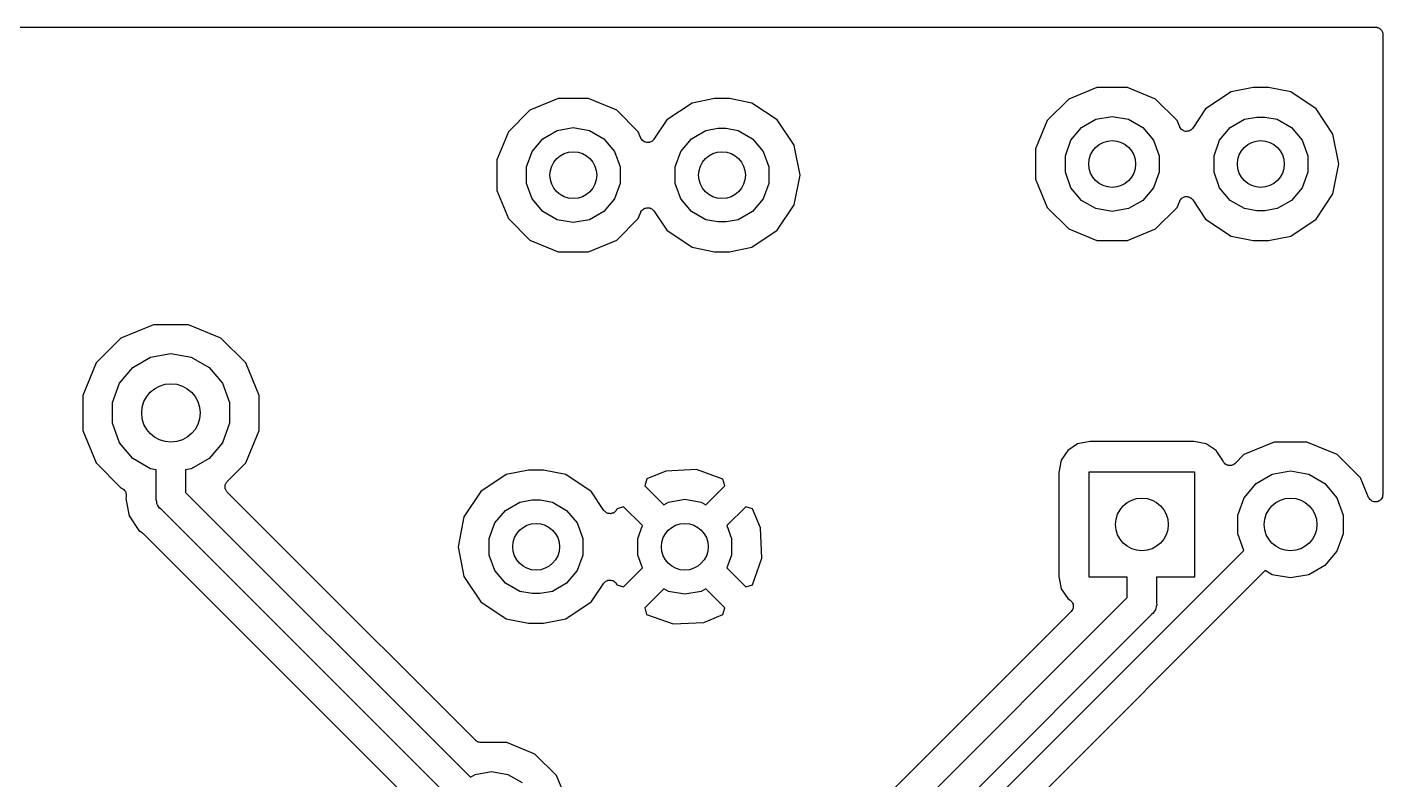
# Model space of a CAD drawing. Extents: x 137.1 to 186.2, y -96.2 to -47.4.
# Drawn here: x 162.69 to 185.85, y -60.31 to -47.45 of the extents above; entities that cross this region are included whole.
import ezdxf

# ---------------------------------------------------------------- set-up
doc = ezdxf.new("R2010")
doc.units = 0
doc.header["$MEASUREMENT"] = 0
doc.layers.add('BLACK', color=7, linetype='CONTINUOUS')

msp = doc.modelspace()

# ---------------------------------------------------------------- linework, layer by layer
at = {"layer": 'BLACK', "linetype": 'CONTINUOUS'}
for p, q in [((137.196, -47.4455), (185.727, -47.4455)), ((185.727, -47.4455), (185.737, -47.4474)), ((185.737, -47.4474), (185.749, -47.4474)), ((185.749, -47.4474), (185.759, -47.4512)), ((185.759, -47.4512), (185.77, -47.4532)), ((185.77, -47.4532), (185.78, -47.4587)), ((185.78, -47.4587), (185.79, -47.4625)), ((185.79, -47.4625), (185.799, -47.4697)), ((185.799, -47.4697), (185.808, -47.4752)), ((185.808, -47.4752), (185.815, -47.4837)), ((185.815, -47.4837), (185.824, -47.4909)), ((185.824, -47.4909), (185.829, -47.5005)), ((185.829, -47.5005), (185.836, -47.509)), ((185.836, -47.509), (185.84, -47.5194)), ((185.84, -47.5194), (185.846, -47.5291)), ((185.846, -47.5291), (185.848, -47.54)), ((185.848, -47.54), (185.852, -47.5504)), ((185.852, -47.5504), (185.852, -47.5616)), ((185.852, -47.5616), (185.854, -47.5725)), ((185.854, -47.5725), (185.854, -55.4318)), ((180.969, -48.476), (180.488, -48.6751)), ((181.489, -48.476), (180.969, -48.476)), ((181.97, -48.6751), (181.489, -48.476)), ((183.259, -48.5519), (182.826, -48.841)), ((183.64, -48.476), (183.259, -48.5519)), ((183.898, -48.476), (183.64, -48.476)), ((184.279, -48.5519), (183.898, -48.476)), ((184.712, -48.841), (184.279, -48.5519)), ((171.281, -48.8656), (170.913, -49.2336)), ((171.762, -48.6665), (171.281, -48.8656)), ((172.282, -48.6665), (171.762, -48.6665)), ((172.763, -48.8656), (172.282, -48.6665)), ((173.131, -49.2336), (172.763, -48.8656)), ((174.052, -48.7424), (173.619, -49.0315)), ((174.433, -48.6665), (174.052, -48.7424)), ((174.691, -48.6665), (174.433, -48.6665)), ((175.072, -48.7424), (174.691, -48.6665)), ((175.505, -49.0315), (175.072, -48.7424)), ((180.488, -48.6751), (180.12, -49.0431)), ((182.338, -49.0431), (181.97, -48.6751)), ((182.826, -48.841), (182.605, -49.1717)), ((185.001, -49.2736), (184.712, -48.841)), ((173.619, -49.0315), (173.398, -49.3622)), ((175.794, -49.4641), (175.505, -49.0315)), ((180.12, -49.0431), (179.921, -49.5238)), ((180.707, -49.1617), (180.951, -49.0206)), ((180.951, -49.0206), (181.229, -48.9717)), ((181.229, -48.9717), (181.507, -49.0206)), ((181.507, -49.0206), (181.751, -49.1617)), ((182.382, -49.1498), (182.338, -49.0431)), ((183.247, -49.1617), (183.491, -49.0206)), ((183.491, -49.0206), (183.699, -48.984)), ((183.699, -48.984), (183.839, -48.984)), ((183.839, -48.984), (184.047, -49.0206)), ((184.047, -49.0206), (184.291, -49.1617)), ((170.913, -49.2336), (170.714, -49.7143)), ((171.5, -49.3522), (171.744, -49.2111)), ((171.744, -49.2111), (172.022, -49.1622)), ((172.022, -49.1622), (172.3, -49.2111)), ((172.3, -49.2111), (172.544, -49.3522)), ((173.175, -49.3403), (173.131, -49.2336)), ((173.177, -49.3438), (173.175, -49.3403)), ((174.04, -49.3522), (174.284, -49.2111)), ((174.284, -49.2111), (174.492, -49.1745)), ((174.492, -49.1745), (174.632, -49.1745)), ((174.632, -49.1745), (174.84, -49.2111)), ((174.84, -49.2111), (175.084, -49.3522)), ((180.525, -49.3778), (180.707, -49.1617)), ((181.751, -49.1617), (181.933, -49.3778)), ((182.384, -49.1533), (182.382, -49.1498)), ((182.385, -49.1573), (182.384, -49.1533)), ((182.396, -49.1718), (182.385, -49.1573)), ((182.406, -49.187), (182.396, -49.1718)), ((182.409, -49.1895), (182.406, -49.187)), ((182.412, -49.1929), (182.409, -49.1895)), ((182.427, -49.2029), (182.412, -49.1929)), ((182.441, -49.2138), (182.427, -49.2029)), ((182.445, -49.2151), (182.441, -49.2138)), ((182.448, -49.2174), (182.445, -49.2151)), ((182.466, -49.2217), (182.448, -49.2174)), ((182.483, -49.2271), (182.466, -49.2217)), ((182.487, -49.2269), (182.483, -49.2271)), ((182.491, -49.2279), (182.487, -49.2269)), ((182.509, -49.2259), (182.491, -49.2279)), ((182.527, -49.2252), (182.509, -49.2259)), ((182.531, -49.2236), (182.527, -49.2252)), ((182.535, -49.2231), (182.531, -49.2236)), ((182.551, -49.2152), (182.535, -49.2231)), ((182.568, -49.2083), (182.551, -49.2152)), ((182.571, -49.2054), (182.568, -49.2083)), ((182.574, -49.2036), (182.571, -49.2054)), ((182.587, -49.1906), (182.574, -49.2036)), ((182.6, -49.1785), (182.587, -49.1906)), ((182.602, -49.1748), (182.6, -49.1785)), ((182.605, -49.1717), (182.602, -49.1748)), ((183.065, -49.3778), (183.247, -49.1617)), ((184.291, -49.1617), (184.473, -49.3778)), ((185.103, -49.784), (185.001, -49.2736)), ((171.222, -49.8334), (171.318, -49.5683)), ((171.318, -49.5683), (171.5, -49.3522)), ((172.544, -49.3522), (172.726, -49.5683)), ((172.726, -49.5683), (172.822, -49.8334)), ((173.178, -49.3478), (173.177, -49.3438)), ((173.189, -49.3623), (173.178, -49.3478)), ((173.199, -49.3775), (173.189, -49.3623)), ((173.202, -49.38), (173.199, -49.3775)), ((173.205, -49.3834), (173.202, -49.38)), ((173.22, -49.3934), (173.205, -49.3834)), ((173.234, -49.4043), (173.22, -49.3934)), ((173.238, -49.4056), (173.234, -49.4043)), ((173.241, -49.4079), (173.238, -49.4056)), ((173.259, -49.4122), (173.241, -49.4079)), ((173.276, -49.4176), (173.259, -49.4122)), ((173.28, -49.4174), (173.276, -49.4176)), ((173.284, -49.4184), (173.28, -49.4174)), ((173.302, -49.4164), (173.284, -49.4184)), ((173.32, -49.4157), (173.302, -49.4164)), ((173.324, -49.4141), (173.32, -49.4157)), ((173.328, -49.4136), (173.324, -49.4141)), ((173.344, -49.4057), (173.328, -49.4136)), ((173.361, -49.3988), (173.344, -49.4057)), ((173.364, -49.3959), (173.361, -49.3988)), ((173.367, -49.3941), (173.364, -49.3959)), ((173.38, -49.3811), (173.367, -49.3941)), ((173.393, -49.369), (173.38, -49.3811)), ((173.395, -49.3653), (173.393, -49.369)), ((173.398, -49.3622), (173.395, -49.3653)), ((173.762, -49.8334), (173.858, -49.5683)), ((173.858, -49.5683), (174.04, -49.3522)), ((175.084, -49.3522), (175.266, -49.5683)), ((175.266, -49.5683), (175.362, -49.8334)), ((175.806, -49.5233), (175.794, -49.4641)), ((175.896, -49.9745), (175.806, -49.5233)), ((179.921, -49.5238), (179.921, -50.0442)), ((180.429, -49.6429), (180.525, -49.3778)), ((181.933, -49.3778), (182.029, -49.6429)), ((182.969, -49.6429), (183.065, -49.3778)), ((184.473, -49.3778), (184.569, -49.6429)), ((170.714, -49.7143), (170.714, -50.2347)), ((180.429, -49.9251), (180.429, -49.6429)), ((182.029, -49.6429), (182.029, -49.9251)), ((182.969, -49.9251), (182.969, -49.6429)), ((184.569, -49.6429), (184.569, -49.9251)), ((185.001, -50.2944), (185.103, -49.784)), ((171.222, -50.1156), (171.222, -49.8334)), ((172.822, -49.8334), (172.822, -50.1156)), ((173.762, -50.1156), (173.762, -49.8334)), ((175.362, -49.8334), (175.362, -50.1156)), ((175.794, -50.4849), (175.896, -49.9745)), ((180.525, -50.1902), (180.429, -49.9251)), ((182.029, -49.9251), (181.933, -50.1902)), ((183.065, -50.1902), (182.969, -49.9251)), ((184.569, -49.9251), (184.473, -50.1902)), ((170.714, -50.2347), (170.913, -50.7154)), ((171.318, -50.3807), (171.222, -50.1156)), ((172.822, -50.1156), (172.726, -50.3807)), ((173.858, -50.3807), (173.762, -50.1156)), ((175.362, -50.1156), (175.266, -50.3807)), ((179.921, -50.0442), (180.12, -50.5249)), ((180.707, -50.4063), (180.525, -50.1902)), ((181.933, -50.1902), (181.751, -50.4063)), ((183.247, -50.4063), (183.065, -50.1902)), ((184.473, -50.1902), (184.291, -50.4063)), ((171.5, -50.5968), (171.318, -50.3807)), ((172.726, -50.3807), (172.544, -50.5968)), ((174.04, -50.5968), (173.858, -50.3807)), ((175.266, -50.3807), (175.084, -50.5968)), ((175.505, -50.9175), (175.794, -50.4849)), ((180.951, -50.5474), (180.707, -50.4063)), ((181.751, -50.4063), (181.507, -50.5474)), ((182.338, -50.5249), (182.382, -50.4182)), ((182.382, -50.4182), (182.384, -50.4147)), ((182.384, -50.4147), (182.385, -50.4107)), ((182.385, -50.4107), (182.396, -50.3962)), ((182.396, -50.3962), (182.406, -50.381)), ((182.406, -50.381), (182.409, -50.3785)), ((182.409, -50.3785), (182.412, -50.3751)), ((182.412, -50.3751), (182.427, -50.3651)), ((182.427, -50.3651), (182.441, -50.3542)), ((182.441, -50.3542), (182.445, -50.3529)), ((182.445, -50.3529), (182.448, -50.3506)), ((182.448, -50.3506), (182.466, -50.3463)), ((182.466, -50.3463), (182.483, -50.3409)), ((182.483, -50.3409), (182.487, -50.3411)), ((182.487, -50.3411), (182.491, -50.3401)), ((182.491, -50.3401), (182.509, -50.3421)), ((182.509, -50.3421), (182.527, -50.3428)), ((182.527, -50.3428), (182.531, -50.3444)), ((182.531, -50.3444), (182.535, -50.3449)), ((182.535, -50.3449), (182.551, -50.3528)), ((182.551, -50.3528), (182.568, -50.3597)), ((182.568, -50.3597), (182.571, -50.3626)), ((182.571, -50.3626), (182.574, -50.3644)), ((182.574, -50.3644), (182.587, -50.3774)), ((182.587, -50.3774), (182.6, -50.3895)), ((182.6, -50.3895), (182.602, -50.3932)), ((182.602, -50.3932), (182.605, -50.3963)), ((182.605, -50.3963), (182.826, -50.727)), ((183.491, -50.5474), (183.247, -50.4063)), ((184.291, -50.4063), (184.047, -50.5474)), ((184.712, -50.727), (185.001, -50.2944)), ((170.913, -50.7154), (171.281, -51.0834)), ((171.744, -50.7379), (171.5, -50.5968)), ((172.544, -50.5968), (172.3, -50.7379)), ((172.763, -51.0834), (173.131, -50.7154)), ((173.131, -50.7154), (173.175, -50.6087)), ((173.175, -50.6087), (173.177, -50.6052)), ((173.177, -50.6052), (173.178, -50.6012)), ((173.178, -50.6012), (173.189, -50.5867)), ((173.189, -50.5867), (173.199, -50.5715)), ((173.199, -50.5715), (173.202, -50.569)), ((173.202, -50.569), (173.205, -50.5656)), ((173.205, -50.5656), (173.22, -50.5556)), ((173.22, -50.5556), (173.234, -50.5447)), ((173.234, -50.5447), (173.238, -50.5434)), ((173.238, -50.5434), (173.241, -50.5411)), ((173.241, -50.5411), (173.259, -50.5368)), ((173.259, -50.5368), (173.276, -50.5314)), ((173.276, -50.5314), (173.28, -50.5316)), ((173.28, -50.5316), (173.284, -50.5306)), ((173.284, -50.5306), (173.302, -50.5326)), ((173.302, -50.5326), (173.32, -50.5333)), ((173.32, -50.5333), (173.324, -50.5349)), ((173.324, -50.5349), (173.328, -50.5354)), ((173.328, -50.5354), (173.344, -50.5433)), ((173.344, -50.5433), (173.361, -50.5502)), ((173.361, -50.5502), (173.364, -50.5531)), ((173.364, -50.5531), (173.367, -50.5549)), ((173.367, -50.5549), (173.38, -50.5679)), ((173.38, -50.5679), (173.393, -50.58)), ((173.393, -50.58), (173.395, -50.5837)), ((173.395, -50.5837), (173.398, -50.5868)), ((173.398, -50.5868), (173.619, -50.9175)), ((174.284, -50.7379), (174.04, -50.5968)), ((175.084, -50.5968), (174.84, -50.7379)), ((180.12, -50.5249), (180.488, -50.8929)), ((181.229, -50.5963), (180.951, -50.5474)), ((181.507, -50.5474), (181.229, -50.5963)), ((181.97, -50.8929), (182.338, -50.5249)), ((182.826, -50.727), (183.259, -51.0161)), ((183.699, -50.584), (183.491, -50.5474)), ((183.839, -50.584), (183.699, -50.584)), ((184.047, -50.5474), (183.839, -50.584)), ((184.279, -51.0161), (184.712, -50.727)), ((172.022, -50.7868), (171.744, -50.7379)), ((172.3, -50.7379), (172.022, -50.7868)), ((173.619, -50.9175), (174.052, -51.2066)), ((174.492, -50.7745), (174.284, -50.7379)), ((174.632, -50.7745), (174.492, -50.7745)), ((174.84, -50.7379), (174.632, -50.7745)), ((175.072, -51.2066), (175.505, -50.9175)), ((180.488, -50.8929), (180.969, -51.092)), ((181.489, -51.092), (181.97, -50.8929)), ((171.281, -51.0834), (171.762, -51.2825)), ((172.282, -51.2825), (172.763, -51.0834)), ((180.969, -51.092), (181.489, -51.092)), ((183.259, -51.0161), (183.64, -51.092)), ((183.64, -51.092), (183.898, -51.092)), ((183.898, -51.092), (184.279, -51.0161)), ((171.762, -51.2825), (172.282, -51.2825)), ((174.052, -51.2066), (174.433, -51.2825)), ((174.433, -51.2825), (174.691, -51.2825)), ((174.691, -51.2825), (175.072, -51.2066)), ((164.847, -52.5305), (164.293, -52.7601)), ((165.447, -52.5305), (164.847, -52.5305)), ((166.001, -52.7601), (165.447, -52.5305)), ((164.293, -52.7601), (163.869, -53.1843)), ((166.425, -53.1843), (166.001, -52.7601)), ((164.8, -53.0843), (165.147, -53.0231)), ((165.147, -53.0231), (165.494, -53.0843)), ((163.869, -53.1843), (163.639, -53.7385)), ((164.268, -53.5308), (164.494, -53.2606)), ((164.494, -53.2606), (164.8, -53.0843)), ((165.494, -53.0843), (165.8, -53.2606)), ((165.8, -53.2606), (166.026, -53.5308)), ((166.655, -53.7385), (166.425, -53.1843)), ((163.639, -53.7385), (163.639, -54.3385)), ((164.147, -53.8622), (164.268, -53.5308)), ((166.026, -53.5308), (166.147, -53.8622)), ((166.655, -54.3385), (166.655, -53.7385)), ((164.147, -54.2148), (164.147, -53.8622)), ((166.147, -53.8622), (166.147, -54.2148)), ((163.639, -54.3385), (163.869, -54.8927)), ((164.268, -54.5462), (164.147, -54.2148)), ((166.147, -54.2148), (166.026, -54.5462)), ((166.425, -54.8927), (166.655, -54.3385)), ((164.494, -54.8164), (164.268, -54.5462)), ((166.026, -54.5462), (165.8, -54.8164)), ((180.639, -54.565), (180.471, -54.6773)), ((180.85, -54.5231), (180.639, -54.565)), ((182.624, -54.5231), (180.85, -54.5231)), ((182.835, -54.565), (182.624, -54.5231)), ((183.003, -54.6773), (182.835, -54.565)), ((183.997, -54.5355), (183.479, -54.7499)), ((184.557, -54.5355), (183.997, -54.5355)), ((185.075, -54.7499), (184.557, -54.5355)), ((163.869, -54.8927), (164.293, -55.3169)), ((164.8, -54.9927), (164.494, -54.8164)), ((165.8, -54.8164), (165.494, -54.9927)), ((166.109, -55.2095), (166.425, -54.8927)), ((180.358, -54.8453), (180.317, -55.056)), ((180.471, -54.6773), (180.358, -54.8453)), ((183.117, -54.848), (183.003, -54.6773)), ((183.123, -54.8606), (183.117, -54.848)), ((183.13, -54.8773), (183.123, -54.8606)), ((183.132, -54.8804), (183.13, -54.8773)), ((183.134, -54.8843), (183.132, -54.8804)), ((183.147, -54.897), (183.134, -54.8843)), ((183.159, -54.9105), (183.147, -54.897)), ((183.479, -54.7499), (183.328, -54.9012)), ((185.471, -55.1459), (185.075, -54.7499)), ((164.897, -55.0098), (164.8, -54.9927)), ((164.897, -55.4886), (164.897, -55.0098)), ((165.494, -54.9927), (165.397, -55.0098)), ((165.397, -55.0098), (165.397, -55.3959)), ((170.876, -55.0924), (170.443, -55.3815)), ((171.257, -55.0165), (170.876, -55.0924)), ((171.515, -55.0165), (171.257, -55.0165)), ((171.896, -55.0924), (171.515, -55.0165)), ((172.329, -55.3815), (171.896, -55.0924)), ((173.601, -55.0305), (173.276, -55.1649)), ((174.124, -55.0056), (173.601, -55.0305)), ((174.577, -55.1685), (174.124, -55.0056)), ((180.317, -55.056), (180.317, -56.831)), ((180.837, -56.8435), (180.837, -55.0435)), ((180.837, -55.0435), (182.637, -55.0435)), ((182.637, -55.0435), (182.637, -56.8435)), ((183.162, -54.9125), (183.159, -54.9105)), ((183.165, -54.9154), (183.162, -54.9125)), ((183.182, -54.923), (183.165, -54.9154)), ((183.197, -54.9317), (183.182, -54.923)), ((183.202, -54.9323), (183.197, -54.9317)), ((183.205, -54.9341), (183.202, -54.9323)), ((183.223, -54.9356), (183.205, -54.9341)), ((183.241, -54.9384), (183.223, -54.9356)), ((183.245, -54.9376), (183.241, -54.9384)), ((183.249, -54.9379), (183.245, -54.9376)), ((183.267, -54.9333), (183.249, -54.9379)), ((183.284, -54.9298), (183.267, -54.9333)), ((183.288, -54.9276), (183.284, -54.9298)), ((183.292, -54.9265), (183.288, -54.9276)), ((183.307, -54.9162), (183.292, -54.9265)), ((183.322, -54.9069), (183.307, -54.9162)), ((183.325, -54.9036), (183.322, -54.9069)), ((183.328, -54.9012), (183.325, -54.9036)), ((183.69, -55.2434), (183.964, -55.0847)), ((183.964, -55.0847), (184.277, -55.0296)), ((184.277, -55.0296), (184.59, -55.0847)), ((184.59, -55.0847), (184.864, -55.2434)), ((164.293, -55.3169), (164.305, -55.3221)), ((164.305, -55.3221), (164.323, -55.3332)), ((164.323, -55.3332), (164.34, -55.3439)), ((164.34, -55.3439), (164.341, -55.345)), ((164.341, -55.345), (164.342, -55.3458)), ((164.342, -55.3458), (164.355, -55.3622)), ((164.355, -55.3622), (164.368, -55.3783)), ((166.072, -55.2883), (166.075, -55.2775)), ((166.073, -55.2993), (166.072, -55.2883)), ((166.072, -55.3104), (166.073, -55.2993)), ((166.075, -55.3211), (166.072, -55.3104)), ((166.075, -55.2775), (166.076, -55.2665)), ((166.076, -55.3322), (166.075, -55.3211)), ((166.076, -55.2665), (166.08, -55.2564)), ((166.08, -55.3423), (166.076, -55.3322)), ((166.08, -55.2564), (166.083, -55.2457)), ((166.083, -55.353), (166.08, -55.3423)), ((166.083, -55.2457), (166.09, -55.2366)), ((166.09, -55.3621), (166.083, -55.353)), ((166.09, -55.2366), (166.094, -55.2265)), ((166.094, -55.3722), (166.09, -55.3621)), ((166.094, -55.2265), (166.102, -55.2186)), ((166.102, -55.2186), (166.109, -55.2095)), ((173.276, -55.1649), (173.241, -55.2807)), ((173.241, -55.2807), (173.568, -55.6074)), ((174.284, -55.6074), (174.611, -55.2807)), ((174.611, -55.2807), (174.577, -55.1685)), ((183.486, -55.4866), (183.69, -55.2434)), ((184.864, -55.2434), (185.068, -55.4866)), ((185.609, -55.4804), (185.471, -55.1459)), ((164.368, -55.3783), (164.368, -55.3796)), ((164.368, -55.3796), (164.369, -55.3808)), ((164.369, -55.3808), (164.375, -55.4005)), ((164.381, -55.4642), (164.374, -55.4995)), ((164.374, -55.4995), (164.387, -55.5619)), ((164.375, -55.4005), (164.382, -55.4201)), ((164.382, -55.4435), (164.381, -55.4642)), ((164.382, -55.4201), (164.382, -55.4215)), ((164.382, -55.4215), (164.383, -55.4228)), ((164.383, -55.4228), (164.382, -55.4435)), ((164.387, -55.5619), (164.387, -55.5619)), ((164.387, -55.5619), (164.433, -55.7953)), ((164.894, -55.5216), (164.897, -55.4886)), ((164.903, -55.5537), (164.894, -55.5216)), ((164.908, -55.5863), (164.903, -55.5537)), ((164.914, -55.596), (164.908, -55.5863)), ((165.397, -55.3959), (170.263, -60.2614)), ((166.102, -55.38), (166.094, -55.3722)), ((166.109, -55.3891), (166.102, -55.38)), ((167.134, -56.4143), (166.109, -55.3891)), ((170.443, -55.3815), (170.154, -55.8141)), ((170.864, -55.7022), (171.108, -55.5611)), ((171.108, -55.5611), (171.316, -55.5245)), ((171.316, -55.5245), (171.456, -55.5245)), ((171.456, -55.5245), (171.664, -55.5611)), ((171.664, -55.5611), (171.908, -55.7022)), ((172.333, -55.3873), (172.329, -55.3815)), ((172.544, -55.7034), (172.333, -55.3873)), ((173.568, -55.6074), (173.648, -55.5611)), ((173.648, -55.5611), (173.926, -55.5122)), ((173.926, -55.5122), (174.204, -55.5611)), ((174.204, -55.5611), (174.284, -55.6074)), ((183.377, -55.7848), (183.486, -55.4866)), ((185.068, -55.4866), (185.177, -55.7848)), ((185.62, -55.4967), (185.609, -55.4804)), ((185.629, -55.5134), (185.62, -55.4967)), ((185.631, -55.5152), (185.629, -55.5134)), ((185.633, -55.5176), (185.631, -55.5152)), ((185.648, -55.5293), (185.633, -55.5176)), ((185.663, -55.5417), (185.648, -55.5293)), ((185.666, -55.5427), (185.663, -55.5417)), ((185.668, -55.5444), (185.666, -55.5427)), ((185.686, -55.5502), (185.668, -55.5444)), ((185.704, -55.5568), (185.686, -55.5502)), ((185.707, -55.5568), (185.704, -55.5568)), ((185.71, -55.5577), (185.707, -55.5568)), ((185.729, -55.5568), (185.71, -55.5577)), ((185.749, -55.5568), (185.729, -55.5568)), ((185.751, -55.5559), (185.749, -55.5568)), ((185.754, -55.5557), (185.751, -55.5559)), ((185.772, -55.5483), (185.754, -55.5557)), ((185.79, -55.5417), (185.772, -55.5483)), ((185.792, -55.5399), (185.79, -55.5417)), ((185.795, -55.5389), (185.792, -55.5399)), ((185.809, -55.5258), (185.795, -55.5389)), ((185.824, -55.5134), (185.809, -55.5258)), ((185.825, -55.511), (185.824, -55.5134)), ((185.827, -55.5091), (185.825, -55.511)), ((185.836, -55.4919), (185.827, -55.5091)), ((185.846, -55.4752), (185.836, -55.4919)), ((185.848, -55.4699), (185.846, -55.4724)), ((185.846, -55.4724), (185.846, -55.4752)), ((185.85, -55.4508), (185.848, -55.4699)), ((185.854, -55.4318), (185.85, -55.4508)), ((164.433, -55.7953), (164.601, -56.046)), ((164.917, -55.6068), (164.914, -55.596)), ((164.936, -55.634), (164.917, -55.6068)), ((164.953, -55.6627), (164.936, -55.634)), ((164.978, -55.684), (164.953, -55.6627)), ((169.905, -60.6115), (164.978, -55.684)), ((170.154, -55.8141), (170.052, -56.3245)), ((170.682, -55.9183), (170.864, -55.7022)), ((171.908, -55.7022), (172.09, -55.9183)), ((172.549, -55.7086), (172.544, -55.7034)), ((172.553, -55.7149), (172.549, -55.7086)), ((172.564, -55.7245), (172.553, -55.7149)), ((172.575, -55.7353), (172.564, -55.7245)), ((172.581, -55.7385), (172.575, -55.7353)), ((172.587, -55.7431), (172.581, -55.7385)), ((172.601, -55.7482), (172.587, -55.7431)), ((172.614, -55.7548), (172.601, -55.7482)), ((172.621, -55.7556), (172.614, -55.7548)), ((172.628, -55.758), (172.621, -55.7556)), ((172.643, -55.758), (172.628, -55.758)), ((172.658, -55.7596), (172.643, -55.758)), ((172.665, -55.7579), (172.658, -55.7596)), ((172.672, -55.7578), (172.665, -55.7579)), ((172.686, -55.7527), (172.672, -55.7578)), ((172.701, -55.7491), (172.686, -55.7527)), ((172.707, -55.7451), (172.701, -55.7491)), ((172.714, -55.7426), (172.707, -55.7451)), ((172.725, -55.7329), (172.714, -55.7426)), ((172.738, -55.7246), (172.725, -55.7329)), ((172.742, -55.7188), (172.738, -55.7246)), ((172.747, -55.7141), (172.742, -55.7188)), ((172.755, -55.7011), (172.747, -55.7141)), ((172.764, -55.689), (172.755, -55.7011)), ((172.766, -55.6821), (172.764, -55.689)), ((172.769, -55.6758), (172.766, -55.6821)), ((172.77, -55.6736), (172.769, -55.6758)), ((172.882, -55.6399), (172.77, -55.6736)), ((173.206, -55.9637), (172.882, -55.6399)), ((174.97, -55.6399), (174.646, -55.9637)), ((175.086, -55.6747), (174.97, -55.6399)), ((175.22, -55.9992), (175.086, -55.6747)), ((183.377, -56.1022), (183.377, -55.7848)), ((185.177, -55.7848), (185.177, -56.1022)), ((164.601, -56.046), (164.653, -56.0813)), ((170.586, -56.1834), (170.682, -55.9183)), ((172.09, -55.9183), (172.186, -56.1834)), ((173.126, -56.1834), (173.206, -55.9637)), ((174.646, -55.9637), (174.726, -56.1834)), ((175.245, -56.5221), (175.22, -55.9992)), ((164.653, -56.0813), (164.662, -56.09)), ((164.662, -56.09), (164.673, -56.0971)), ((164.673, -56.0971), (169.279, -60.7033)), ((170.586, -56.4656), (170.586, -56.1834)), ((172.186, -56.1834), (172.186, -56.4656)), ((173.126, -56.4656), (173.126, -56.1834)), ((174.726, -56.1834), (174.726, -56.4656)), ((183.48, -56.3865), (183.377, -56.1022)), ((185.177, -56.1022), (185.068, -56.4004)), ((170.351, -59.6313), (167.134, -56.4143)), ((167.134, -56.4143), (167.134, -56.4143)), ((170.052, -56.3245), (170.154, -56.8349)), ((170.682, -56.7307), (170.586, -56.4656)), ((172.186, -56.4656), (172.09, -56.7307)), ((173.206, -56.6853), (173.126, -56.4656)), ((174.726, -56.4656), (174.646, -56.6853)), ((176.346, -63.5208), (183.48, -56.3865)), ((185.068, -56.4004), (184.864, -56.6436)), ((170.864, -56.9468), (170.682, -56.7307)), ((172.09, -56.7307), (171.908, -56.9468)), ((172.882, -57.0091), (173.206, -56.6853)), ((174.646, -56.6853), (174.97, -57.0091)), ((175.082, -56.9754), (175.245, -56.5221)), ((183.842, -56.7318), (176.765, -63.8089)), ((183.964, -56.8023), (183.842, -56.7318)), ((184.864, -56.6436), (184.59, -56.8023)), ((170.154, -56.8349), (170.443, -57.2675)), ((171.108, -57.0879), (170.864, -56.9468)), ((171.908, -56.9468), (171.664, -57.0879)), ((172.333, -57.2617), (172.542, -56.9487)), ((172.542, -56.9487), (172.545, -56.9457)), ((172.545, -56.9457), (172.547, -56.942)), ((172.547, -56.942), (172.56, -56.9299)), ((172.56, -56.9299), (172.573, -56.9169)), ((172.573, -56.9169), (172.576, -56.915)), ((172.576, -56.915), (172.579, -56.9122)), ((172.579, -56.9122), (172.596, -56.9053)), ((172.596, -56.9053), (172.612, -56.8974)), ((172.612, -56.8974), (172.616, -56.8969)), ((172.616, -56.8969), (172.62, -56.8953)), ((172.62, -56.8953), (172.638, -56.8945)), ((172.638, -56.8945), (172.656, -56.8926)), ((172.656, -56.8926), (172.66, -56.8936)), ((172.66, -56.8936), (172.664, -56.8934)), ((172.664, -56.8934), (172.681, -56.8988)), ((172.681, -56.8988), (172.699, -56.9031)), ((172.699, -56.9031), (172.702, -56.9054)), ((172.702, -56.9054), (172.706, -56.9066)), ((172.706, -56.9066), (172.72, -56.9176)), ((172.72, -56.9176), (172.735, -56.9276)), ((172.735, -56.9276), (172.738, -56.9309)), ((172.738, -56.9309), (172.741, -56.9335)), ((172.741, -56.9335), (172.751, -56.9486)), ((172.751, -56.9486), (172.762, -56.9631)), ((172.762, -56.9631), (172.763, -56.9672)), ((172.763, -56.9672), (172.765, -56.9707)), ((172.765, -56.9707), (172.766, -56.9743)), ((172.766, -56.9743), (172.882, -57.0091)), ((174.97, -57.0091), (175.082, -56.9754)), ((180.317, -56.831), (180.358, -57.0417)), ((181.487, -56.8435), (180.837, -56.8435)), ((181.487, -57.1902), (181.487, -56.8435)), ((182.637, -56.8435), (181.987, -56.8435)), ((181.987, -56.8435), (181.987, -57.2829)), ((184.277, -56.8574), (183.964, -56.8023)), ((184.59, -56.8023), (184.277, -56.8574)), ((171.316, -57.1245), (171.108, -57.0879)), ((171.456, -57.1245), (171.316, -57.1245)), ((171.664, -57.0879), (171.456, -57.1245)), ((173.568, -57.0416), (173.241, -57.3683)), ((173.468, -65.2089), (181.487, -57.1902)), ((173.648, -57.0879), (173.568, -57.0416)), ((173.926, -57.1368), (173.648, -57.0879)), ((174.204, -57.0879), (173.926, -57.1368)), ((174.284, -57.0416), (174.204, -57.0879)), ((174.611, -57.3683), (174.284, -57.0416)), ((180.358, -57.0417), (180.471, -57.2097)), ((180.471, -57.2097), (180.509, -57.2353)), ((170.443, -57.2675), (170.876, -57.5566)), ((171.896, -57.5566), (172.329, -57.2675)), ((172.329, -57.2675), (172.333, -57.2617)), ((172.333, -57.2617), (172.333, -57.2617)), ((180.528, -57.4307), (173.163, -64.7958)), ((173.241, -57.3683), (173.275, -57.4805)), ((174.576, -57.4841), (174.611, -57.3683)), ((180.509, -57.2353), (180.51, -57.2362)), ((180.51, -57.2362), (180.511, -57.2368)), ((180.511, -57.2368), (180.526, -57.2514)), ((180.526, -57.2514), (180.541, -57.2658)), ((180.529, -57.4295), (180.528, -57.4307)), ((180.53, -57.4287), (180.529, -57.4295)), ((180.542, -57.4114), (180.53, -57.4287)), ((180.541, -57.2658), (180.541, -57.267)), ((180.541, -57.267), (180.542, -57.268)), ((180.542, -57.268), (180.551, -57.2867)), ((180.553, -57.3945), (180.542, -57.4114)), ((180.551, -57.2867), (180.56, -57.3053)), ((180.554, -57.3932), (180.553, -57.3945)), ((180.555, -57.392), (180.554, -57.3932)), ((180.56, -57.3719), (180.555, -57.392)), ((180.56, -57.3053), (180.56, -57.3067)), ((180.56, -57.3067), (180.561, -57.308)), ((180.565, -57.3519), (180.56, -57.3719)), ((180.561, -57.308), (180.563, -57.3286)), ((180.563, -57.3286), (180.565, -57.3492)), ((180.565, -57.3492), (180.565, -57.3505)), ((180.565, -57.3505), (180.565, -57.3519)), ((181.948, -57.4283), (181.931, -57.457)), ((181.967, -57.4011), (181.948, -57.4283)), ((181.97, -57.3903), (181.967, -57.4011)), ((181.976, -57.3806), (181.97, -57.3903)), ((181.981, -57.348), (181.976, -57.3806)), ((181.99, -57.3159), (181.981, -57.348)), ((181.987, -57.2829), (181.99, -57.3159)), ((170.876, -57.5566), (171.257, -57.6325)), ((171.257, -57.6325), (171.515, -57.6325)), ((171.515, -57.6325), (171.896, -57.5566)), ((173.275, -57.4805), (173.728, -57.6434)), ((173.728, -57.6434), (174.251, -57.6185)), ((181.906, -57.4783), (173.887, -65.497)), ((174.251, -57.6185), (174.576, -57.4841)), ((181.931, -57.457), (181.906, -57.4783)), ((170.355, -59.6345), (170.351, -59.6313)), ((170.359, -59.6388), (170.355, -59.6345)), ((170.373, -59.6471), (170.359, -59.6388)), ((170.387, -59.6566), (170.373, -59.6471)), ((170.392, -59.658), (170.387, -59.6566)), ((170.397, -59.6608), (170.392, -59.658)), ((170.413, -59.6637), (170.397, -59.6608)), ((170.43, -59.668), (170.413, -59.6637)), ((170.435, -59.6675), (170.43, -59.668)), ((170.441, -59.6685), (170.435, -59.6675)), ((170.884, -59.6685), (170.441, -59.6685)), ((171.365, -59.8676), (170.884, -59.6685)), ((171.733, -60.2356), (171.365, -59.8676)), ((170.263, -60.2614), (170.346, -60.2131)), ((170.346, -60.2131), (170.624, -60.1642)), ((170.624, -60.1642), (170.902, -60.2131)), ((170.902, -60.2131), (171.146, -60.3542)), ((171.932, -60.7163), (171.733, -60.2356))]:
    msp.add_line(p, q, dxfattribs=at)
at = {"layer": 'BLACK'}
for centre, radius in [((181.229, -49.784), 0.4), ((183.769, -49.784), 0.4), ((172.022, -49.9745), 0.4), ((174.562, -49.9745), 0.4), ((165.147, -54.0385), 0.5), ((181.737, -55.9435), 0.45), ((184.277, -55.9435), 0.45), ((171.386, -56.3245), 0.4), ((173.926, -56.3245), 0.4)]:
    msp.add_circle(centre, radius, dxfattribs=at)

doc.saveas('drawing.dxf')
